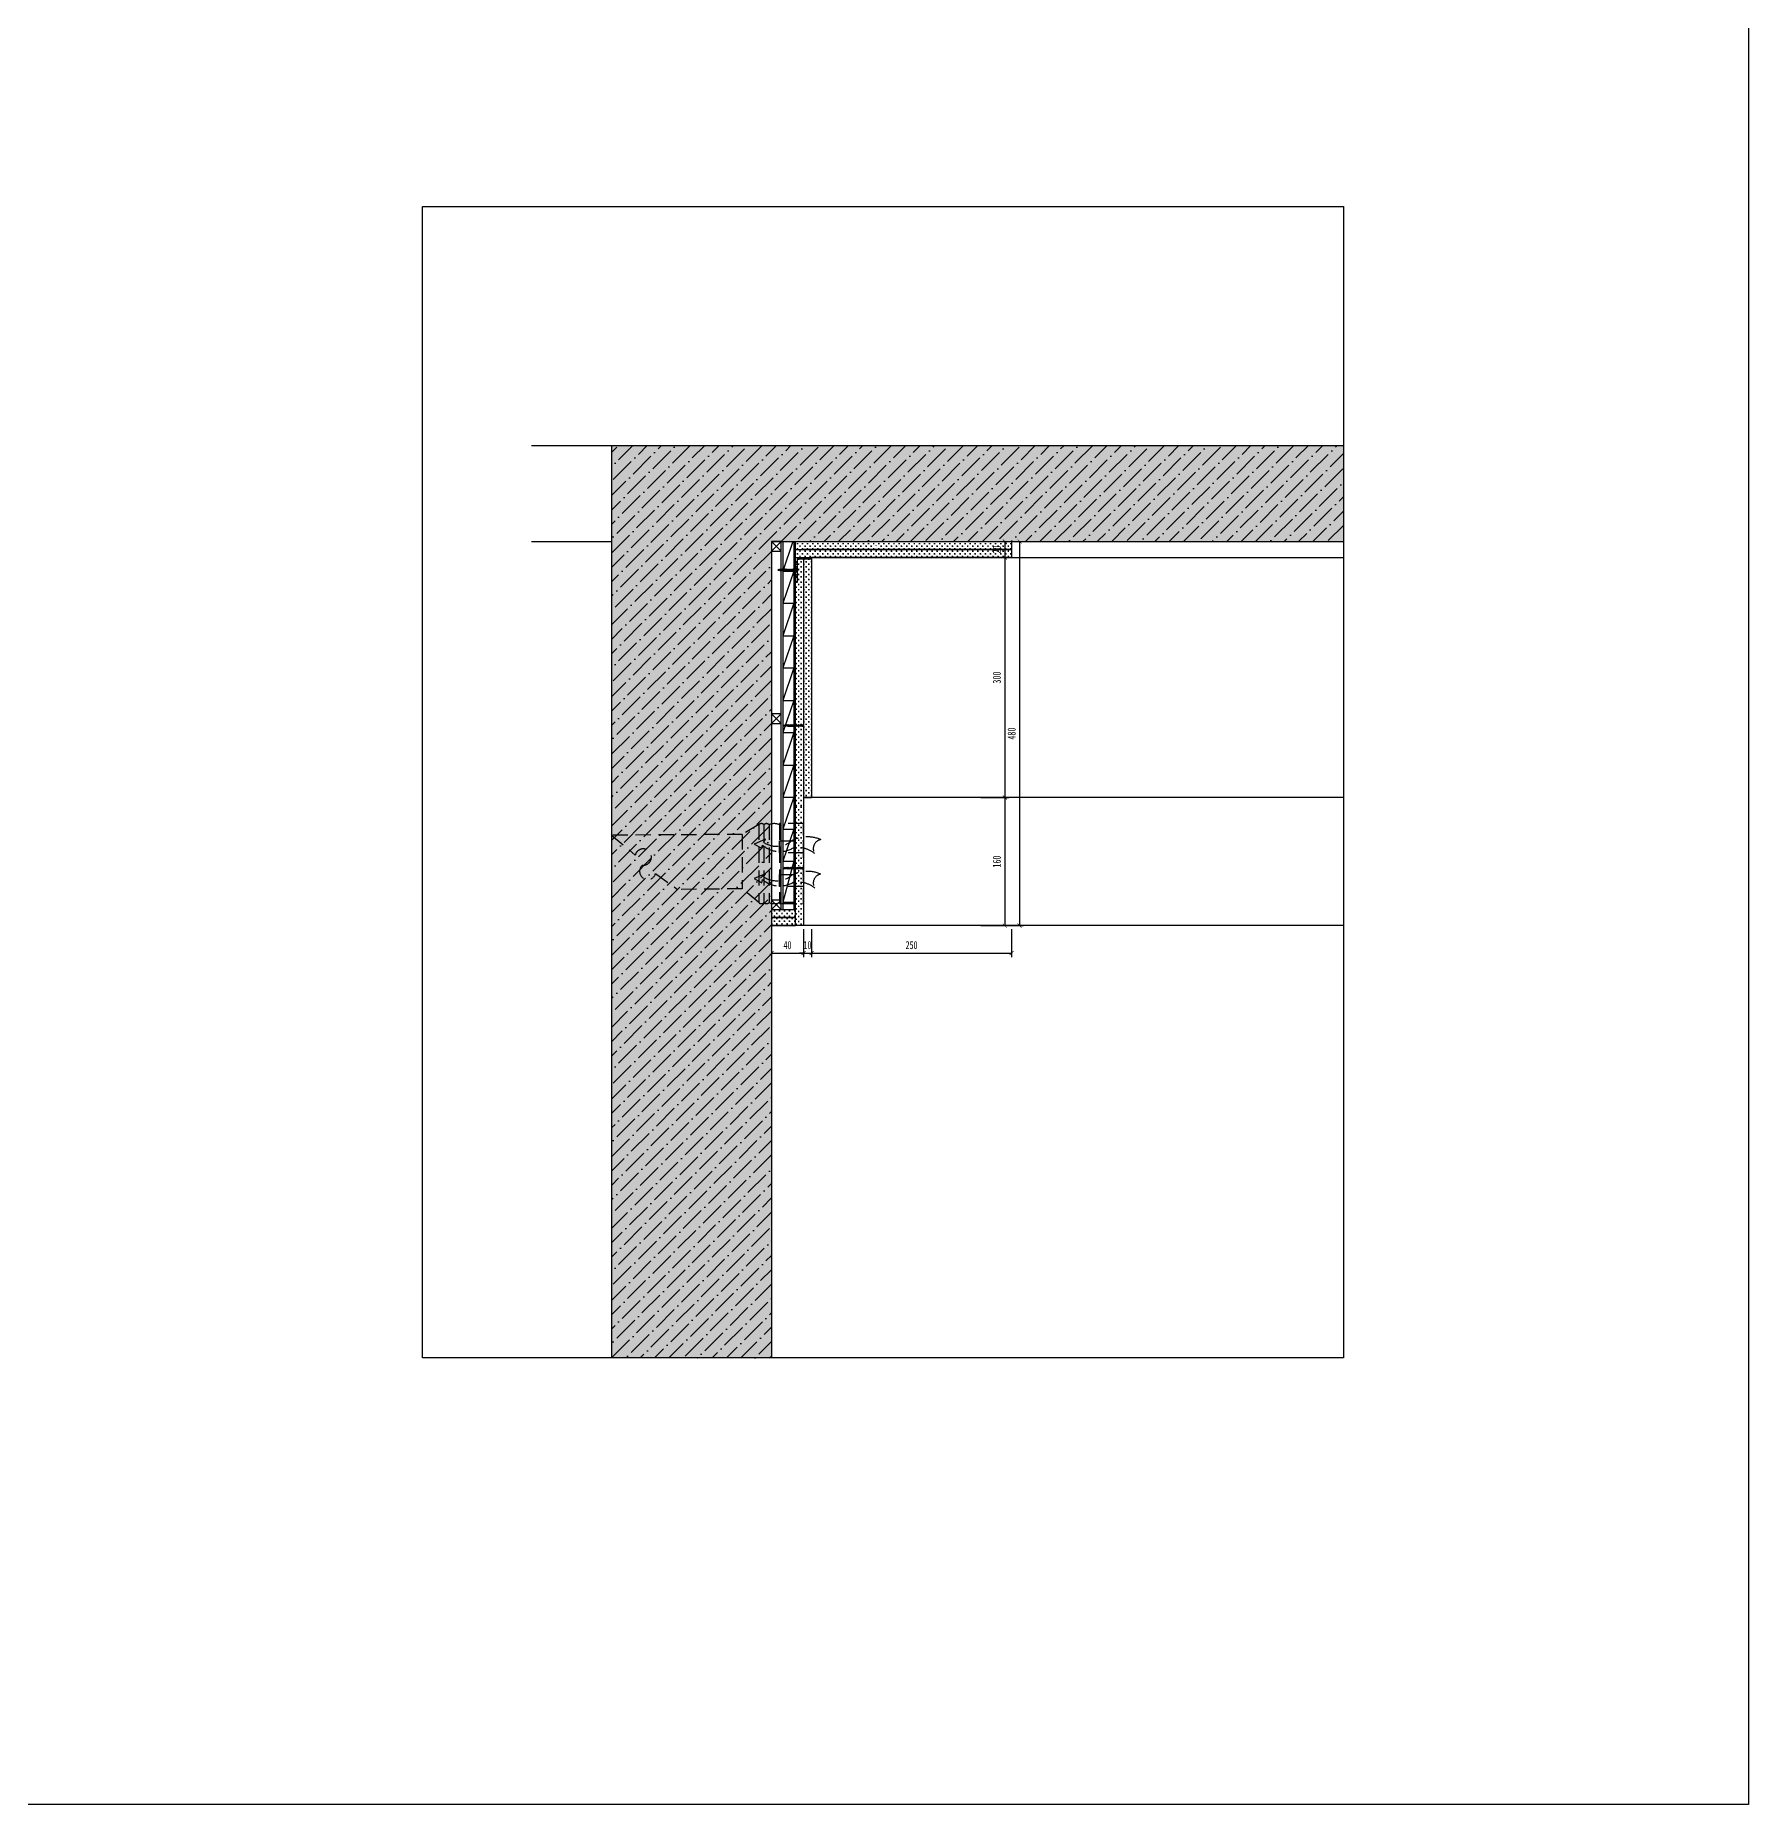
# Model space of a CAD drawing. Header units: millimetres. Extents: x 413534 to 445094, y -245300 to -235817.
# Drawn here: x 421132 to 423273, y -240239 to -238028 of the extents above; entities that cross this region are included whole.
import ezdxf

# ---------------------------------------------------------------- set-up
doc = ezdxf.new("R2010")
doc.units = ezdxf.units.MM
doc.header["$LTSCALE"] = 150
doc.header["$MEASUREMENT"] = 0
doc.linetypes.add('DASHED', pattern=[19.05, 12.7, -6.35])
doc.layers.get('Defpoints').update_dxf_attribs({"color": 6})
for name, color, linetype in [('0-bh(填充)', 251, 'Continuous'), ('4-Fine(立面细线)', 251, 'Continuous'), ('4-Norm(立面正常)', 134, 'Continuous'), ('4-Wide(立面宽线)', 4, 'Continuous'), ('A-土建墙（含管井、立管）', 6, 'Continuous'), ('D-节点填充', 250, 'Continuous'), ('D-造型细线', 146, 'Continuous'), ('E-立面活动家具', 22, 'DASHED'), ('E-立面轮廓线', 4, 'Continuous'), ('E-立面造型线', 3, 'Continuous'), ('E-顶面轮廓线', 4, 'Continuous')]:
    doc.layers.add(name, color=color, linetype=linetype)
doc.layers.add('DEFPOINTS(视图框)', color=250, linetype='Continuous', plot=False)
doc.styles.add('DIM', font='', dxfattribs={"width": 0.7})
doc.styles.get('DIM').set_extended_font_data('SimSun')
doc.dimstyles.new('5', dxfattribs={"dimscale": 5, "dimtxt": 2, "dimasz": 1, "dimexe": 1, "dimexo": 1, "dimgap": 1, "dimtad": 1, "dimdec": 0, "dimzin": 0, "dimdsep": 46, "dimtxsty": 'DIM', "dimblk": 'ARCHTICK', "dimcen": 0, "dimclrd": 5, "dimclre": 5, "dimclrt": 35, "dimadec": 0, "dimazin": 0, "dimtfac": 0.5, "dimtdec": 0, "dimtix": 1, "dimtmove": 2, "dimatfit": 2, "dimldrblk": 'A', "dimfxl": 0, "dimtolj": 1, "dimtzin": 0, "dimlwd": -1, "dimlwe": -1, "dimarcsym": 0})

# ---------------------------------------------------------------- blocks, each defined once
blk = doc.blocks.new('A$C72DF5F1F')
at = {"layer": 'E-立面活动家具', "color": 251, "linetype": 'DASHED', "ltscale": 0.01}
for p, q in [((159.3, 98.7, 0), (138.8, 86.5, 0)), ((159.3, 98.7, 0), (159.3, 1.3, 0)), ((165.8, 98.7, 0), (165.8, 1.3, 0)), ((165.8, 98.7, 0), (165.8, 1.3, 0)), ((172.3, 98.7, 0), (172.3, 1.3, 0)), ((185.3, 98.7, 0), (185.3, 1.3, 0)), ((138.8, 86.5, 0), (-24.7, 85.5, 0)), ((-24.7, 85.5, 0), (5.1, 60.6, 0)), ((138.8, 86.5, 0), (138.8, 18.5, 0)), ((167.9, 80.4, 0), (153.7, 74.5, 0)), ((153.7, 74.5, 0), (163.2, 69.2, 0)), ((163.2, 69.2, 0), (164.1, 73.2, 0)), ((165.5, 76.6, 0), (167.9, 80.4, 0)), ((30.4, 37.5, 0), (58, 17.6, 0)), ((167.9, 37.4, 0), (153.7, 31.4, 0)), ((153.7, 31.4, 0), (163.2, 26.1, 0)), ((163.2, 26.1, 0), (164.1, 30.1, 0)), ((165.5, 33.5, 0), (167.9, 37.4, 0)), ((138.8, 18.5, 0), (58, 17.6, 0)), ((159.3, 1.3, 0), (138.8, 18.5, 0))]:
    blk.add_line(p, q, dxfattribs=at)
at = {"layer": 'E-立面活动家具', "color": 251, "linetype": 'DASHED', "ltscale": 0.01, "elevation": 0}
for points in [[(185.3, 0), (215.3, 0), (215.3, 100), (185.3, 100)], [(185.3, 78.5), (215.3, 78.5), (215.3, 63.5), (185.3, 63.5), (185.3, 78.5)], [(185.3, 36.5), (215.3, 36.5), (215.3, 21.5), (185.3, 21.5), (185.3, 36.5)]]:
    blk.add_lwpolyline(points, close=True, dxfattribs=at)
at = {"layer": 'E-立面活动家具', "color": 251, "linetype": 'DASHED', "ltscale": 0.01}
for centre, radius, start, end in [((162.6, 95.2, 0), 4.78, 47.1266, 132.8734), ((169.1, 95.2, 0), 4.78, 47.1266, 132.8734), ((178.8, 82.8, 0), 17.2, 67.7862, 112.2138), ((15, 58.2, 0), 10.2, 264.8533, 166.4778), ((185.8, 98.3, 0), 33.2, 229.2512, 299.1842), ((181.7, 101, 0), 29.3, 236.51, 309.5474), ((220.2, 41.1, 0), 42.3, 66.8982, 118.1424), ((208.1, 35.7, 0), 34.3, 51.5067, 100.2567), ((239.1, 68.7, 0), 11.6, 101.4641, 212.444), ((20.6, 40.3, 0), 10.1, 129.9415, 344.1757), ((185.8, 55.3, 0), 33.2, 229.2512, 299.1842), ((181.7, 57.9, 0), 29.3, 236.51, 309.5474), ((220.2, -2, 0), 42.3, 66.8982, 118.1424), ((208.1, -7.4, 0), 34.3, 51.5067, 100.2567), ((239.1, 25.6, 0), 11.6, 101.4641, 212.444), ((162.6, 4.8, 0), 4.78, 227.1266, 312.8734), ((169.1, 4.8, 0), 4.78, 227.1266, 312.8734), ((178.8, 17.2, 0), 17.2, 247.7862, 292.2138)]:
    blk.add_arc(centre, radius, start, end, dxfattribs=at)
blk = doc.blocks.new('dfgd')
at = {"layer": '0-bh(填充)', "color": 250}
for p, q in [((-12335.2, 1683.4), (-12333.4, 1684)), ((-12335.2, 1682.3), (-12333.5, 1682.9)), ((-12335.2, 1681.1), (-12333.5, 1681.7)), ((-12335.2, 1679.9), (-12333.5, 1680.5)), ((-12335.1, 1685.7), (-12333.6, 1686.3)), ((-12335.1, 1684.6), (-12333.5, 1685.2)), ((-12335, 1686.8), (-12333.7, 1687.3)), ((-12334.9, 1687.9), (-12333.8, 1688.3)), ((-12334.9, 1683), (-12333.7, 1683.4)), ((-12334.9, 1681.8), (-12333.8, 1682.2)), ((-12334.9, 1680.6), (-12333.8, 1681)), ((-12334.8, 1688.9), (-12333.9, 1689.3)), ((-12334.8, 1686.4), (-12333.8, 1686.7)), ((-12334.8, 1685.3), (-12333.8, 1685.6)), ((-12334.8, 1684.1), (-12333.8, 1684.5)), ((-12334.7, 1688.5), (-12334, 1688.7)), ((-12334.7, 1687.4), (-12333.9, 1687.7)), ((-12335.2, 1678.8), (-12333.5, 1679.4)), ((-12335.2, 1677.5), (-12333.7, 1678)), ((-12335.1, 1673.4), (-12333.7, 1673.9)), ((-12335, 1676.9), (-12334, 1677.3)), ((-12335, 1675.8), (-12333.7, 1676.2)), ((-12335, 1674.6), (-12333.7, 1675)), ((-12335, 1672.3), (-12333.7, 1672.7)), ((-12334.9, 1679.4), (-12333.8, 1679.8)), ((-12334.9, 1678.3), (-12333.8, 1678.7)), ((-12334.9, 1676.4), (-12333.7, 1676.8)), ((-12334.9, 1675.2), (-12333.7, 1675.6)), ((-12334.9, 1674.1), (-12333.7, 1674.5)), ((-12334.9, 1672.9), (-12333.7, 1673.3)), ((-12334.3, 1671.9), (-12333.7, 1672.2))]:
    blk.add_line(p, q, dxfattribs=at)
at = {"layer": '4-Fine(立面细线)', "color": 251}
for p, q in [((-12335.2, 1671.6), (-12333.4, 1671.6)), ((-12333.4, 1671.6), (-12335.2, 1671.6)), ((-12333.4, 1671.6), (-12332.6, 1670.7))]:
    blk.add_line(p, q, dxfattribs=at)
for points in [[(-12335.2, 1684.6), (-12335.2, 1684.6), (-12334.9, 1685.3), (-12335.2, 1685.7), (-12334.9, 1686.4), (-12335.2, 1686.9), (-12334.9, 1687.6), (-12335.2, 1688.1), (-12334.9, 1688.8), (-12335.2, 1689.3), (-12334.8, 1689.9), (-12335.1, 1690.4), (-12334.8, 1691.1), (-12335, 1691.5), (-12334.8, 1692.2), (-12334.9, 1692.6), (-12334.7, 1693.2), (-12334.9, 1693.7), (-12334.6, 1694.3), (-12334.8, 1694.8), (-12334.3, 1695.7), (-12333.9, 1695.1), (-12334, 1694.6), (-12333.8, 1694.1), (-12333.9, 1693.5), (-12333.7, 1693.1), (-12333.8, 1692.5), (-12333.6, 1692.1), (-12333.8, 1691.5), (-12333.5, 1691), (-12333.8, 1690.3), (-12333.4, 1689.9), (-12333.7, 1689.2), (-12333.4, 1688.7), (-12333.7, 1688), (-12333.4, 1687.5), (-12333.7, 1686.8), (-12333.4, 1686.4), (-12333.7, 1685.7), (-12333.4, 1685.2), (-12333.7, 1684.5)], [(-12335.2, 1684.6), (-12334.8, 1684.1), (-12335.2, 1683.5)], [(-12335.2, 1683.4), (-12334.9, 1683), (-12335.2, 1682.3), (-12334.9, 1681.8), (-12335.2, 1681.1)], [(-12335.2, 1681.1), (-12334.9, 1680.6), (-12335.2, 1679.9), (-12334.9, 1679.4), (-12335.2, 1678.8)], [(-12333.7, 1683.4), (-12333.5, 1682.9), (-12333.8, 1682.2), (-12333.5, 1681.7), (-12333.8, 1681)], [(-12333.8, 1681), (-12333.5, 1680.5), (-12333.8, 1679.9), (-12333.5, 1679.4), (-12333.8, 1678.7)], [(-12333.7, 1684.5), (-12333.4, 1684), (-12333.7, 1683.4)], [(-12333.4, 1671.6), (-12333.4, 1671.6), (-12332.6, 1670.7), (-12336.1, 1670.7), (-12335.2, 1671.6)], [(-12335.2, 1678.8), (-12335, 1678.3), (-12335.3, 1677.6), (-12335, 1677.1), (-12335.3, 1676.4)], [(-12335.3, 1674.1), (-12335, 1674.8), (-12335.3, 1675.2), (-12335, 1675.9), (-12335.3, 1676.4)], [(-12335.3, 1674.1), (-12335, 1673.6), (-12335.3, 1672.9), (-12335, 1672.4), (-12335.2, 1671.9), (-12335.2, 1671.6)], [(-12333.8, 1678.7), (-12333.5, 1678.2), (-12333.8, 1677.5), (-12333.5, 1677), (-12333.8, 1676.3)], [(-12333.8, 1676.3), (-12333.5, 1675.8), (-12333.8, 1675.2), (-12333.5, 1674.7), (-12333.8, 1674)], [(-12333.8, 1674), (-12333.5, 1673.5), (-12333.8, 1672.8), (-12333.5, 1672.3), (-12333.4, 1672)], [(-12333.4, 1671.6), (-12333.4, 1672)]]:
    blk.add_lwpolyline(points, dxfattribs=at)
blk = doc.blocks.new('_ARCHTICK')
at = {"color": 0, "linetype": 'ByBlock', "const_width": 0.15}
blk.add_lwpolyline([(-0.5, -0.5), (0.5, 0.5)], dxfattribs=at)
blk = doc.blocks.new('*D195')
at = {"color": 5}
for p, q in [((422313.1, -238660.4), (422348.1, -238660.4)), ((422343.1, -238660.4), (422343.1, -238680.4)), ((422313.1, -238680.4), (422348.1, -238680.4))]:
    blk.add_line(p, q, dxfattribs=at)
at = {"layer": 'Defpoints', "color": 0}
for p in [(422298.8, -238660.4), (422298.8, -238680.4), (422343.1, -238680.4)]:
    blk.add_point(p, dxfattribs=at)
at = {"color": 5, "xscale": 5, "yscale": 5, "zscale": 5}
for p, rotation in [((422343.1, -238660.4), 90), ((422343.1, -238680.4), 270)]:
    blk.add_blockref('_ARCHTICK', p, dxfattribs=dict(at, rotation=rotation))
at = {"color": 35, "insert": (422333.1, -238670.4), "char_height": 10, "attachment_point": 5, "rotation": 90, "style": 'DIM'}
blk.add_mtext('\\A1;20', dxfattribs=at)
blk = doc.blocks.new('A')
at = {"color": 1}
for p, q in [((-0.37, 0), (-2.13, 0)), ((-1.44, 1.15), (-1.09, 1.44)), ((-1.44, 1.15), (-0.37, 0)), ((-1.44, -1.15), (-0.37, 0)), ((-1.09, 1.44), (0, 0)), ((-1.09, -1.44), (0, 0)), ((-1.44, -1.15), (-1.09, -1.44))]:
    blk.add_line(p, q, dxfattribs=at)
for points in [[(-1.44, 1.15), (-1.09, 1.44), (-0.37, 0), (0, 0)], [(-1.44, -1.15), (-1.09, -1.44), (-0.37, 0), (0, 0)]]:
    blk.add_solid(points, dxfattribs=at)
blk = doc.blocks.new('*D196')
at = {"color": 5}
for p, q in [((422313.1, -238680.4), (422348.1, -238680.4)), ((422343.1, -238680.4), (422343.1, -238980.4)), ((422313.1, -238980.4), (422348.1, -238980.4))]:
    blk.add_line(p, q, dxfattribs=at)
at = {"layer": 'Defpoints', "color": 0}
for p in [(422298.8, -238680.4), (422088, -238980.4), (422343.1, -238980.4)]:
    blk.add_point(p, dxfattribs=at)
at = {"color": 5, "xscale": 5, "yscale": 5, "zscale": 5}
for p, rotation in [((422343.1, -238680.4), 90), ((422343.1, -238980.4), 270)]:
    blk.add_blockref('_ARCHTICK', p, dxfattribs=dict(at, rotation=rotation))
at = {"color": 35, "insert": (422333.1, -238830.4), "char_height": 10, "attachment_point": 5, "rotation": 90, "style": 'DIM'}
blk.add_mtext('\\A1;300', dxfattribs=at)
blk = doc.blocks.new('*D197')
at = {"color": 5}
for p, q in [((422313.1, -238980.4), (422348.1, -238980.4)), ((422343.1, -238980.4), (422343.1, -239140.4)), ((422313.1, -239140.4), (422348.1, -239140.4))]:
    blk.add_line(p, q, dxfattribs=at)
at = {"layer": 'Defpoints', "color": 0}
for p in [(422088, -238980.4), (422179.8, -239140.4), (422343.1, -239140.4)]:
    blk.add_point(p, dxfattribs=at)
at = {"color": 5, "xscale": 5, "yscale": 5, "zscale": 5}
for p, rotation in [((422343.1, -238980.4), 90), ((422343.1, -239140.4), 270)]:
    blk.add_blockref('_ARCHTICK', p, dxfattribs=dict(at, rotation=rotation))
at = {"color": 35, "insert": (422333.1, -239060.4), "char_height": 10, "attachment_point": 5, "rotation": 90, "style": 'DIM'}
blk.add_mtext('\\A1;160', dxfattribs=at)
blk = doc.blocks.new('*D198')
at = {"color": 5}
for p, q in [((422051.5, -239144.8), (422051.5, -239179.8)), ((422091.5, -239144.8), (422091.5, -239179.8)), ((422051.5, -239174.8), (422091.5, -239174.8))]:
    blk.add_line(p, q, dxfattribs=at)
at = {"layer": 'Defpoints', "color": 0}
for p in [(422051.5, -239119.1), (422091.5, -239119.1), (422091.5, -239174.8)]:
    blk.add_point(p, dxfattribs=at)
at = {"color": 5, "xscale": 5, "yscale": 5, "zscale": 5, "rotation": 180}
blk.add_blockref('_ARCHTICK', (422051.5, -239174.8), dxfattribs=at)
at = {"color": 5, "xscale": 5, "yscale": 5, "zscale": 5}
blk.add_blockref('_ARCHTICK', (422091.5, -239174.8), dxfattribs=at)
at = {"color": 35, "insert": (422071.5, -239164.8), "char_height": 10, "attachment_point": 5, "style": 'DIM'}
blk.add_mtext('\\A1;40', dxfattribs=at)
blk = doc.blocks.new('*D199')
at = {"color": 5}
for p, q in [((422091.5, -239144.8), (422091.5, -239179.8)), ((422101.5, -239144.8), (422101.5, -239179.8)), ((422091.5, -239174.8), (422086.5, -239174.8)), ((422091.5, -239174.8), (422101.5, -239174.8)), ((422101.5, -239174.8), (422106.5, -239174.8))]:
    blk.add_line(p, q, dxfattribs=at)
at = {"layer": 'Defpoints', "color": 0}
for p in [(422101.5, -238959.1), (422091.5, -239119.1), (422101.5, -239174.8)]:
    blk.add_point(p, dxfattribs=at)
at = {"color": 5, "xscale": 5, "yscale": 5, "zscale": 5}
blk.add_blockref('_ARCHTICK', (422091.5, -239174.8), dxfattribs=at)
at = {"color": 5, "xscale": 5, "yscale": 5, "zscale": 5, "rotation": 180}
blk.add_blockref('_ARCHTICK', (422101.5, -239174.8), dxfattribs=at)
at = {"color": 35, "insert": (422096.5, -239164.8), "char_height": 10, "attachment_point": 5, "style": 'DIM'}
blk.add_mtext('\\A1;10', dxfattribs=at)
blk = doc.blocks.new('*D200')
at = {"color": 5}
for p, q in [((422101.5, -239144.8), (422101.5, -239179.8)), ((422351.5, -239144.8), (422351.5, -239179.8)), ((422101.5, -239174.8), (422351.5, -239174.8))]:
    blk.add_line(p, q, dxfattribs=at)
at = {"layer": 'Defpoints', "color": 0}
for p in [(422351.5, -238659.1), (422101.5, -238959.1), (422351.5, -239174.8)]:
    blk.add_point(p, dxfattribs=at)
at = {"color": 5, "xscale": 5, "yscale": 5, "zscale": 5, "rotation": 180}
blk.add_blockref('_ARCHTICK', (422101.5, -239174.8), dxfattribs=at)
at = {"color": 5, "xscale": 5, "yscale": 5, "zscale": 5}
blk.add_blockref('_ARCHTICK', (422351.5, -239174.8), dxfattribs=at)
at = {"color": 35, "insert": (422226.5, -239164.8), "char_height": 10, "attachment_point": 5, "style": 'DIM'}
blk.add_mtext('\\A1;250', dxfattribs=at)
blk = doc.blocks.new('*D201')
at = {"color": 5}
for p, q in [((422331.6, -238660.4), (422366.6, -238660.4)), ((422361.6, -238660.4), (422361.6, -239140.4)), ((422331.6, -239140.4), (422366.6, -239140.4))]:
    blk.add_line(p, q, dxfattribs=at)
at = {"layer": 'Defpoints', "color": 0}
for p in [(422309.5, -238660.4), (422309.5, -239140.4), (422361.6, -239140.4)]:
    blk.add_point(p, dxfattribs=at)
at = {"color": 5, "xscale": 5, "yscale": 5, "zscale": 5}
for p, rotation in [((422361.6, -238660.4), 90), ((422361.6, -239140.4), 270)]:
    blk.add_blockref('_ARCHTICK', p, dxfattribs=dict(at, rotation=rotation))
at = {"color": 35, "insert": (422351.6, -238900.4), "char_height": 10, "attachment_point": 5, "rotation": 90, "style": 'DIM'}
blk.add_mtext('\\A1;480', dxfattribs=at)

msp = doc.modelspace()

# ---------------------------------------------------------------- hatches: boundary and pattern name
at = {"layer": '0-bh(填充)'}
h = msp.add_hatch(dxfattribs=at)
h.set_pattern_fill('CROSS', color=250, scale=2, style=0)
h.set_pattern_definition([(0, (-125.1825, 10533.2045), (3.175, 3.175), [1.5875, -4.7625]), (90, (-124.3888, 10532.4108), (-3.175, 3.175), [1.5875, -4.7625])])
h.paths.add_polyline_path([(422351.5, -238670.4), (422081.5, -238670.4), (422081.5, -238680.4), (422101.5, -238680.4), (422351.5, -238680.4)])
h.paths.add_polyline_path([(422191.1, -238670.4), (422180.4, -238664.9), (422160.7, -238664), (422155.3, -238664), (422173.2, -238664)], flags=16)
h.paths.add_polyline_path([(422081.5, -238660.4), (422081.5, -238670.4), (422351.5, -238670.4), (422351.5, -238660.4)])
h = msp.add_hatch(dxfattribs=at)
h.set_pattern_fill('ANSI32', color=250, scale=0.6, style=0)
h.set_pattern_definition([(45, (422081.479, -238711.387), (-4.0411, 4.0411), []), (45, (422084.173, -238711.387), (-4.0411, 4.0411), [])])
h.paths.add_polyline_path([(422101.5, -238682.4), (422083.5, -238682.4), (422083.5, -238711.4), (422081.5, -238711.4), (422081.5, -238680.4), (422101.5, -238680.4)])
h = msp.add_hatch(dxfattribs=at)
h.set_pattern_fill('CROSS', color=250, scale=0.5, style=0)
h.set_pattern_definition([(7e-15, (422081.479, -238990.3868), (3.175, 3.175), [1.5875, -4.7625]), (90, (422082.273, -238991.1805), (-3.175, 3.175), [1.5875, -4.7625])])
h.paths.add_polyline_path([(422091.5, -238980.4), (422101.5, -238980.4), (422101.5, -238682.4), (422091.5, -238682.4)])
h.paths.add_polyline_path([(422091.5, -238682.4), (422081.5, -238682.4), (422081.5, -238990.4), (422091.5, -238990.4), (422091.5, -238980.4)])
h = msp.add_hatch(dxfattribs=at)
h.set_pattern_fill('CROSS', color=250, scale=0.5, style=0)
h.set_pattern_definition([(7e-15, (422081.479, -239100.3868), (3.175, 3.175), [1.5875, -4.7625]), (90, (422082.273, -239101.1805), (-3.175, 3.175), [1.5875, -4.7625])])
h.paths.add_polyline_path([(422081.5, -238990.4), (422091.5, -238990.4), (422091.5, -239140.4), (422081.5, -239140.4)])
h = msp.add_hatch(dxfattribs=at)
h.set_pattern_fill('CROSS', color=250, scale=0.5, style=0)
h.set_pattern_definition([(7e-15, (443031.5483, -172799.5225), (3.175, 3.175), [1.5875, -4.7625]), (90, (443032.342, -172800.3162), (-3.175, 3.175), [1.5875, -4.7625])])
h.paths.add_polyline_path([(422080.9, -239130.4), (422081, -239140.4), (422081.5, -239140.4), (422081.5, -239120.4)], flags=16)
h.paths.add_polyline_path([(422051.5, -239120.4), (422051.5, -239140.4), (422081.5, -239140.4), (422081.5, -239120.4)])
at = {"layer": 'D-节点填充'}
h = msp.add_hatch(dxfattribs=at)
h.set_pattern_fill('ANSI36', color=256, scale=8, style=0)
h.set_pattern_definition([(45, (421851.479, -239680.668), (6.73519, 24.6957), [31.75, -6.35, 0, -6.35])])
h.paths.add_polyline_path([(422766.2, -238540.4), (421851.5, -238540.4), (421851.5, -239680.7), (422051.5, -239680.7), (422051.5, -238660.4), (422063.5, -238660.4), (422766.2, -238660.4)])
at = {"layer": 'E-顶面轮廓线'}
h = msp.add_hatch(dxfattribs=at)
h.set_pattern_fill('AR-CONC', color=250, scale=10, style=0)
h.set_pattern_definition([(50, (420325.24, -238614.749), (18.21847, -1.59391), [1.905, -20.955]), (355, (420325.24, -238614.749), (-3.52428, 19.10566), [1.524, -16.764]), (100.451, (420326.758, -238614.882), (14.69425, 17.51167), [1.619, -17.809]), (46.1842, (420325.24, -238609.67), (27.1079, -4.20423), [2.8575, -31.4325]), (96.6356, (420327.5, -238610.02), (23.74042, 24.74256), [2.4285, -26.7135]), (351.184, (420325.24, -238609.67), (23.74046, 24.7425), [2.286, -25.146]), (21, (420327.78, -238610.939), (15.16149, -10.22655), [1.905, -20.955]), (326, (420327.78, -238610.939), (6.1802, 18.4188), [1.524, -16.764]), (71.4514, (420329.043, -238611.791), (21.34165, 8.19229), [1.619, -17.809]), (37.5, (420325.24, -238614.749), (0.30886, 8.455504), [0, -16.5608, 0, -17.018, 0, -16.8275]), (7.5, (420325.24, -238614.749), (6.681966, 10.018057), [0, -9.7028, 0, -16.1798, 0, -6.4135]), (327.5, (420319.5756, -238614.749), (13.55906, -0.572874), [0, -6.35, 0, -19.812, 0, -26.289]), (317.5, (420317.036, -238614.749), (14.81292, 2.54265), [0, -8.255, 0, -13.1572, 0, -18.669])])
h.paths.add_polyline_path([(421851.5, -238540.4), (421851.5, -239680.7), (422051.5, -239680.7), (422051.5, -238660.4), (422063.5, -238660.4), (422766.2, -238660.4), (422766.2, -238540.4)])

# ---------------------------------------------------------------- linework, layer by layer
at = {"layer": '4-Fine(立面细线)', "color": 251}
msp.add_lwpolyline([(422101.5, -238682.4), (422083.5, -238682.4), (422083.5, -238711.4), (422081.5, -238711.4), (422081.5, -238680.4), (422101.5, -238680.4), (422101.5, -238682.4)], dxfattribs=at)
at = {"layer": '4-Wide(立面宽线)', "color": 4}
for p, q in [((422081.5, -238680.4), (422351.5, -238680.4)), ((422081.5, -239140.4), (422051.5, -239140.4))]:
    msp.add_line(p, q, dxfattribs=at)
at = {"layer": 'A-土建墙（含管井、立管）', "color": 6}
for p, q in [((421751.5, -238540.4), (422766.2, -238540.4)), ((421851.5, -238540.4), (421851.5, -239680.7)), ((421751.5, -238660.4), (421851.5, -238660.4)), ((422051.5, -238660.4), (422051.5, -239680.7)), ((422051.5, -238660.4), (422766.2, -238660.4))]:
    msp.add_line(p, q, dxfattribs=at)
at = {"layer": 'D-节点填充', "ltscale": 0.15}
for p, q in [((422063.5, -238660.4), (422051.5, -238672.4)), ((422063.5, -238672.4), (422051.5, -238660.4)), ((422065.5, -238660.4), (422065.5, -239120.4)), ((422078.2, -238660.4), (422065.5, -238697.5)), ((422079.5, -238660.4), (422079.5, -239120.4)), ((422065.5, -238697.5), (422079.5, -238697.5)), ((422079.2, -238697.5), (422065.5, -238737.5)), ((422079.5, -238737.5), (422065.5, -238778.2)), ((422065.5, -238737.5), (422079.5, -238737.5)), ((422079.2, -238778.2), (422065.5, -238818.2)), ((422065.5, -238778.2), (422079.5, -238778.2)), ((422079.5, -238818.2), (422065.5, -238858.9)), ((422065.5, -238818.2), (422079.5, -238818.2)), ((422063.5, -238875.6), (422051.5, -238887.6)), ((422063.5, -238887.6), (422051.5, -238875.6)), ((422065.5, -238858.9), (422079.5, -238858.9)), ((422079.2, -238858.9), (422065.5, -238898.9)), ((422079.5, -238898.9), (422065.5, -238939.7)), ((422065.5, -238898.9), (422079.5, -238898.9)), ((422065.5, -238939.7), (422079.5, -238939.7)), ((422079.2, -238939.7), (422065.5, -238979.7)), ((422065.5, -238979.7), (422079.5, -238979.7)), ((422079.2, -238979.7), (422065.5, -239019.7)), ((422065.5, -239019.7), (422079.5, -239019.7)), ((422079.2, -239019.7), (422065.5, -239059.7)), ((422065.5, -239059.7), (422079.5, -239059.7)), ((422079.2, -239059.7), (422065.5, -239111.1)), ((422063.5, -239108.4), (422051.5, -239120.4)), ((422063.5, -239120.4), (422051.5, -239108.4)), ((422065.5, -239111.1), (422079.5, -239111.1))]:
    msp.add_line(p, q, dxfattribs=at)
at = {"layer": 'D-造型细线'}
msp.add_line((422063.5, -239120.4), (422063.5, -238660.4), dxfattribs=at)
at = {"layer": 'D-造型细线', "color": 44}
for p, q in [((422081.5, -239140.4), (422081.5, -238660.4)), ((422081.5, -238670.4), (422351.5, -238670.4)), ((422351.5, -238670.4), (422091.5, -238670.4)), ((422091.5, -238682.4), (422091.5, -238980.4)), ((422051.5, -239120.4), (422081.5, -239120.4)), ((422051.5, -239130.4), (422081.5, -239130.4)), ((422081.5, -239130.4), (422051.5, -239130.4))]:
    msp.add_line(p, q, dxfattribs=at)
at = {"layer": 'D-造型细线'}
for points in [[(422051.5, -238672.4), (422063.5, -238672.4), (422063.5, -238660.4), (422051.5, -238660.4)], [(422051.5, -238887.6), (422063.5, -238887.6), (422063.5, -238875.6), (422051.5, -238875.6)], [(422051.5, -239120.4), (422063.5, -239120.4), (422063.5, -239108.4), (422051.5, -239108.4)]]:
    msp.add_lwpolyline(points, close=True, dxfattribs=at)
at = {"layer": 'DEFPOINTS(视图框)', "color": 1}
msp.add_lwpolyline([(413534.3, -235816.6), (423272.5, -235816.6), (423272.5, -240239), (413534.3, -240239)], close=True, dxfattribs=at)
at = {"layer": 'DEFPOINTS(视图框)'}
msp.add_lwpolyline([(421615.3, -238241.5), (422766.2, -238241.5), (422766.2, -239680.7), (421615.3, -239680.7)], close=True, dxfattribs=at)
at = {"layer": 'E-立面轮廓线'}
for p, q in [((422091.5, -239140.4), (422051.5, -239140.4)), ((422051.5, -239140.4), (422081.5, -239140.4))]:
    msp.add_line(p, q, dxfattribs=at)
at = {"layer": 'E-立面造型线', "color": 146}
for p, q in [((422351.5, -238680.4), (422766.2, -238680.4)), ((422766.2, -238980.4), (422101.5, -238980.4))]:
    msp.add_line(p, q, dxfattribs=at)
at = {"layer": 'E-立面造型线', "color": 44}
msp.add_line((422766.2, -239140.4), (422091.5, -239140.4), dxfattribs=at)
at = {"layer": 'E-顶面轮廓线'}
for p, q in [((422351.5, -238660.4), (422351.5, -238680.4)), ((422101.5, -238680.4), (422101.5, -238980.4)), ((422101.5, -238680.4), (422351.5, -238680.4)), ((422091.5, -238980.4), (422091.5, -239140.4)), ((422091.5, -238980.4), (422101.5, -238980.4))]:
    msp.add_line(p, q, dxfattribs=at)
msp.add_lwpolyline([(422351.5, -238660.4), (422351.5, -238680.4), (422101.5, -238680.4), (422101.5, -238980.4), (422091.5, -238980.4), (422091.5, -239140.4), (422081.5, -239140.4), (422081.5, -239140.4)], dxfattribs=at)

# ---------------------------------------------------------------- block references
at = {"layer": '4-Norm(立面正常)', "xscale": -1, "rotation": 90}
for p in [(423755.1, -251030.2), (423762.2, -251224.7), (423762.2, -251402.9)]:
    msp.add_blockref('dfgd', p, dxfattribs=at)
at = {"layer": 'E-顶面轮廓线'}
msp.add_blockref('A$C72DF5F1F', (421876.2, -239112.9, 0), dxfattribs=at)

# ---------------------------------------------------------------- dimensions: what is measured, and where the dimension line sits
for base, p1, p2, picture, middle in [((422351.5, -239174.8), (422101.5, -238959.1), (422351.5, -238659.1), '*D200', (422226.5, -239164.8)), ((422101.5, -239174.8), (422091.5, -239119.1), (422101.5, -238959.1), '*D199', (422096.5, -239164.8)), ((422091.5, -239174.8), (422051.5, -239119.1), (422091.5, -239119.1), '*D198', (422071.5, -239164.8))]:
    dim = msp.add_linear_dim(base=base, p1=p1, p2=p2, dimstyle='5')
    dim.commit()
    dim.dimension.update_dxf_attribs({"geometry": picture, "text_midpoint": middle})
for base, p1, p2, picture, middle in [((422343.1, -238680.4), (422298.8, -238660.4), (422298.8, -238680.4), '*D195', (422333.1, -238670.4)), ((422361.6, -239140.4), (422309.5, -238660.4), (422309.5, -239140.4), '*D201', (422351.6, -238900.4)), ((422343.1, -238980.4), (422298.8, -238680.4), (422088, -238980.4), '*D196', (422333.1, -238830.4)), ((422343.1, -239140.4), (422088, -238980.4), (422179.8, -239140.4), '*D197', (422333.1, -239060.4))]:
    dim = msp.add_linear_dim(base=base, p1=p1, p2=p2, angle=90, dimstyle='5')
    dim.commit()
    dim.dimension.update_dxf_attribs({"geometry": picture, "text_midpoint": middle})

doc.saveas('drawing.dxf')
